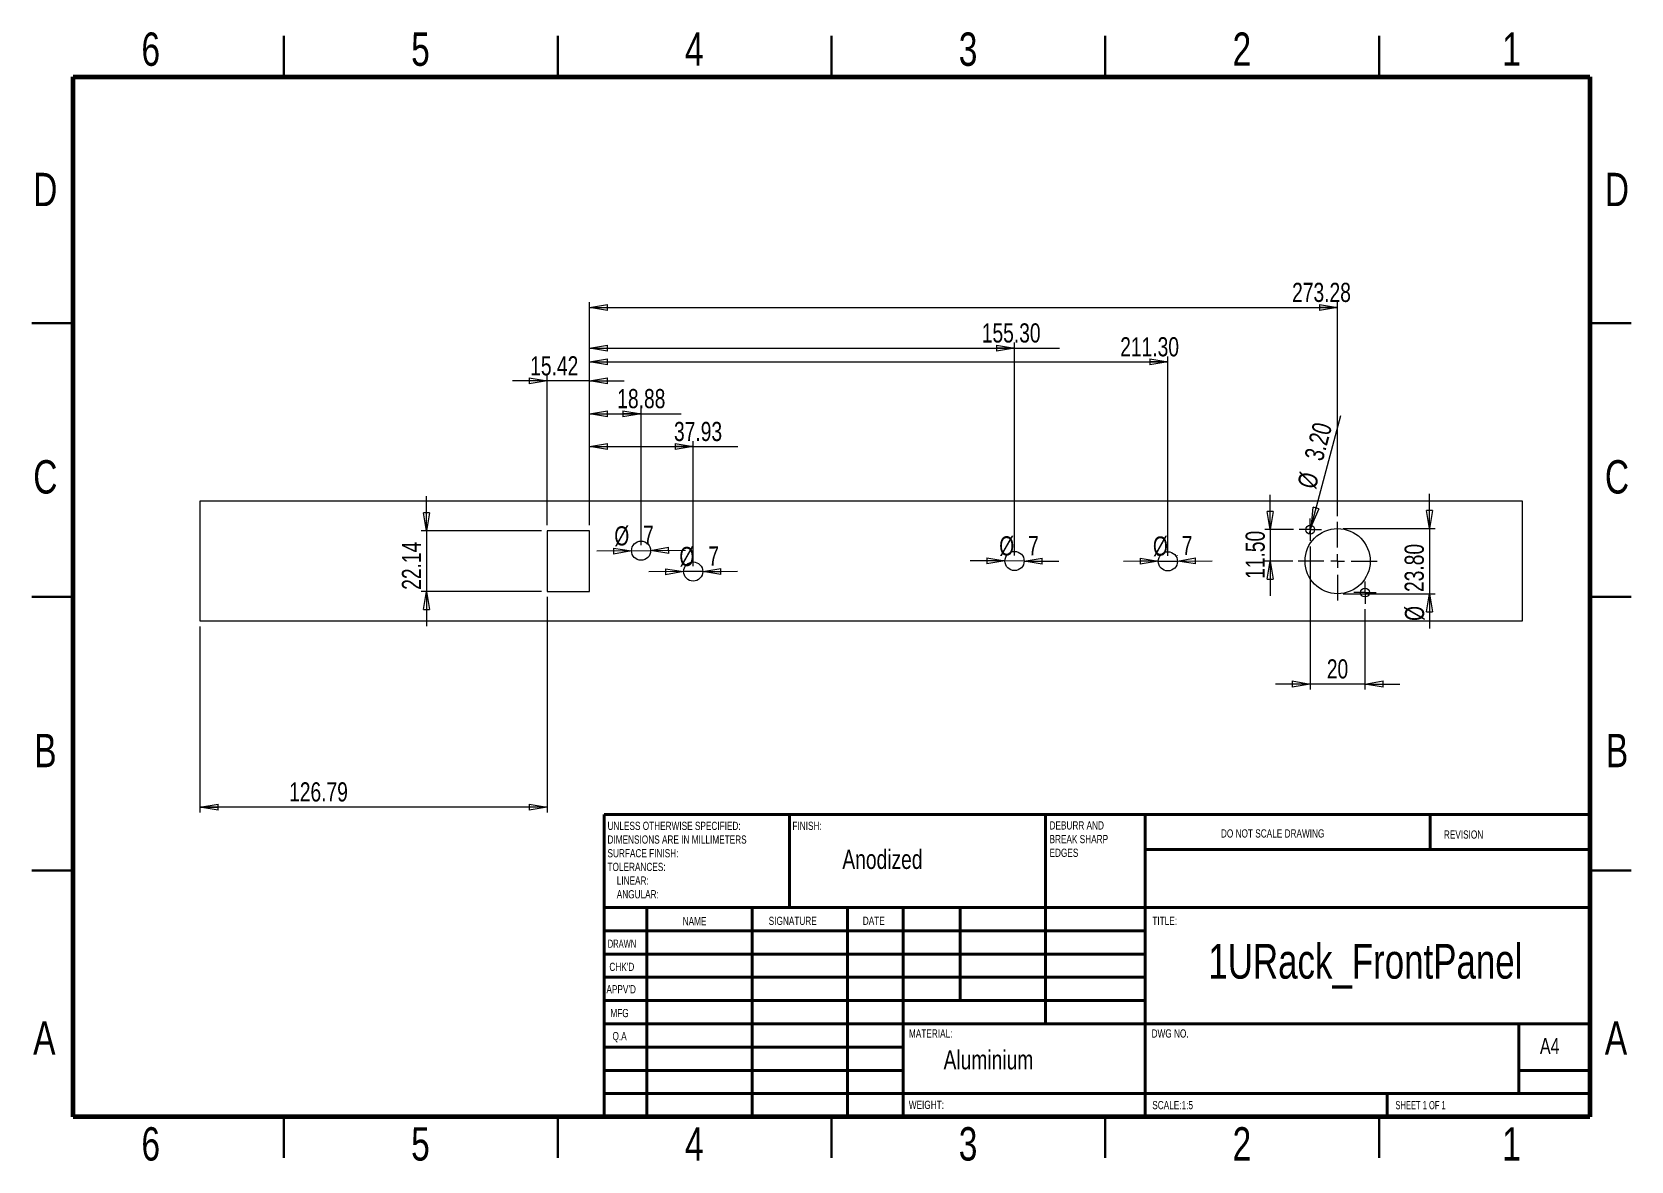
# Model space of a CAD drawing. Header units: millimetres. Extents: x 2 to 294, y 2 to 208.
import ezdxf

# ---------------------------------------------------------------- set-up
doc = ezdxf.new("R2010")
doc.units = ezdxf.units.MM
doc.styles.add('SLDTEXTSTYLE0', font='TXT', dxfattribs={"width": 0.75})
doc.styles.add('SLDTEXTSTYLE1', font='TXT', dxfattribs={"width": 0.686449})
doc.styles.add('SLDTEXTSTYLE2', font='TXT', dxfattribs={"width": 0.6875})
doc.dimstyles.new('SLDDIMSTYLE0', dxfattribs={"dimtxt": 3.5, "dimasz": 3.302, "dimexe": 0, "dimexo": 0.0625, "dimgap": 0.875, "dimtad": 2, "dimlfac": 2, "dimrnd": 1e-09, "dimzin": 12, "dimdsep": 46, "dimtxsty": 'SLDTEXTSTYLE0', "dimblk1": 'CLOSED', "dimblk2": 'CLOSED', "dimsah": 1, "dimcen": 0.09, "dimadec": 0, "dimazin": 3, "dimtfac": 1, "dimtmove": 0, "dimatfit": 0, "dimldrblk": 'CLOSED', "dimfxl": 1, "dimfrac": 2, "dimtolj": 1, "dimtzin": 12, "dimarcsym": 0})
doc.dimstyles.new('SLDDIMSTYLE1', dxfattribs={"dimtxt": 3.5, "dimasz": 3.302, "dimexe": 0, "dimexo": 0.0625, "dimgap": 0.875, "dimtad": 2, "dimlfac": 2, "dimrnd": 1e-09, "dimzin": 12, "dimdsep": 46, "dimtxsty": 'SLDTEXTSTYLE0', "dimblk1": 'CLOSED', "dimblk2": 'CLOSED', "dimsah": 1, "dimcen": 0.09, "dimadec": 0, "dimazin": 3, "dimtfac": 1, "dimtofl": 0, "dimtmove": 0, "dimatfit": 3, "dimldrblk": 'CLOSED', "dimfxl": 1, "dimfrac": 2, "dimtolj": 1, "dimtzin": 12, "dimarcsym": 0})
doc.dimstyles.new('SLDDIMSTYLE2', dxfattribs={"dimtxt": 3.5, "dimasz": 3.302, "dimexe": 0, "dimexo": 0.0625, "dimgap": 0.875, "dimtad": 2, "dimlfac": 2, "dimrnd": 1e-09, "dimzin": 4, "dimdsep": 46, "dimtxsty": 'SLDTEXTSTYLE0', "dimblk1": 'CLOSED', "dimblk2": 'CLOSED', "dimsah": 1, "dimcen": 0.09, "dimadec": 0, "dimazin": 1, "dimtfac": 1, "dimtmove": 0, "dimatfit": 0, "dimldrblk": 'CLOSED', "dimfxl": 1, "dimfrac": 2, "dimtolj": 1, "dimtzin": 12, "dimarcsym": 0})
doc.dimstyles.new('SLDDIMSTYLE3', dxfattribs={"dimtxt": 3.5, "dimasz": 3.302, "dimexe": 0, "dimexo": 0.0625, "dimgap": 0.875, "dimtad": 2, "dimlfac": 2, "dimrnd": 1e-09, "dimzin": 4, "dimdsep": 46, "dimtxsty": 'SLDTEXTSTYLE0', "dimblk1": 'NONE', "dimblk2": 'CLOSED', "dimsah": 1, "dimcen": 0, "dimadec": 0, "dimazin": 1, "dimtfac": 1, "dimtmove": 0, "dimatfit": 3, "dimldrblk": 'NONE', "dimfxl": 1, "dimfrac": 2, "dimtolj": 1, "dimtzin": 12, "dimarcsym": 0})
doc.dimstyles.new('SLDDIMSTYLE4', dxfattribs={"dimtxt": 3.5, "dimasz": 3.302, "dimexe": 0, "dimexo": 0.0625, "dimgap": 0.875, "dimtad": 2, "dimlfac": 2, "dimrnd": 1e-09, "dimzin": 12, "dimdsep": 46, "dimtxsty": 'SLDTEXTSTYLE0', "dimblk1": 'CLOSED', "dimblk2": 'CLOSED', "dimsah": 1, "dimcen": 0, "dimadec": 0, "dimazin": 3, "dimtfac": 1, "dimtmove": 0, "dimatfit": 3, "dimldrblk": 'CLOSED', "dimfxl": 1, "dimfrac": 2, "dimtolj": 1, "dimtzin": 12, "dimarcsym": 0})
doc.dimstyles.new('SLDDIMSTYLE5', dxfattribs={"dimtxt": 3.5, "dimasz": 3.302, "dimexe": 0, "dimexo": 0.0625, "dimgap": 0.875, "dimtad": 2, "dimlfac": 2, "dimrnd": 1e-09, "dimzin": 4, "dimdsep": 46, "dimtxsty": 'SLDTEXTSTYLE0', "dimblk1": 'CLOSED', "dimblk2": 'CLOSED', "dimsah": 1, "dimcen": 0.09, "dimadec": 0, "dimazin": 1, "dimtfac": 1, "dimtofl": 0, "dimtmove": 0, "dimatfit": 3, "dimldrblk": 'CLOSED', "dimfxl": 1, "dimfrac": 2, "dimtolj": 1, "dimtzin": 12, "dimarcsym": 0})

# ---------------------------------------------------------------- blocks, each defined once
blk = doc.blocks.new('SW_NOTE_0')
at = {"color": 0, "linetype": 'Continuous', "lineweight": 0, "char_height": 1.5, "attachment_point": 1, "style": 'SLDTEXTSTYLE0'}
for s, insert in [('UNLESS OTHERWISE SPECIFIED:', (0, 1.93)), ('DIMENSIONS ARE IN MILLIMETERS', (0, -0.57)), ('TOLERANCES:', (0, -5.57)), ('SURFACE FINISH:', (0, -3.07)), ('LINEAR:', (1.69, -8.07)), ('ANGULAR:', (1.69, -10.57))]:
    blk.add_mtext(s, dxfattribs=dict(at, insert=insert))
blk = doc.blocks.new('SW_NOTE_1')
at = {"color": 0, "linetype": 'Continuous', "lineweight": 0, "char_height": 1.5, "attachment_point": 1, "style": 'SLDTEXTSTYLE0'}
for s, insert in [('DEBURR AND', (0, 1.93)), ('BREAK SHARP', (0, -0.57)), ('EDGES', (0, -3.07))]:
    blk.add_mtext(s, dxfattribs=dict(at, insert=insert))
blk = doc.blocks.new('_CLOSED')
at = {"color": 0, "linetype": 'ByBlock', "lineweight": -2}
for p, q in [((-1, 0.166667), (0, 0)), ((-1, 0.166667), (-1, -0.166667)), ((0, 0), (-1, -0.166667)), ((0, 0), (-1, 0))]:
    blk.add_line(p, q, dxfattribs=at)
blk = doc.blocks.new('_D')
at = {"color": 7, "linetype": 'Continuous', "lineweight": 0}
for p, q in [((96.57, 144.45), (90.22, 144.45)), ((96.57, 118.07), (96.57, 145.45)), ((104.28, 144.45), (96.57, 144.45)), ((104.28, 118.07), (104.28, 145.45)), ((104.28, 144.45), (110.63, 144.45))]:
    blk.add_line(p, q, dxfattribs=at)
at = {"color": 7, "linetype": 'Continuous', "lineweight": 0, "xscale": 3.302, "yscale": 3.302}
blk.add_blockref('_CLOSED', (96.57, 144.45, -1), dxfattribs=at)
at = {"color": 7, "linetype": 'Continuous', "lineweight": 0, "xscale": 3.302, "yscale": 3.302, "rotation": 180}
blk.add_blockref('_CLOSED', (104.28, 144.45, -1), dxfattribs=at)
at = {"color": 7, "linetype": 'Continuous', "lineweight": 0, "insert": (93.48, 148.97), "char_height": 3.5, "attachment_point": 1, "style": 'SLDTEXTSTYLE0'}
blk.add_mtext('15.42', dxfattribs=at)
blk = doc.blocks.new('_D_1')
at = {"color": 7, "linetype": 'Continuous', "lineweight": 0}
for p, q in [((74.56, 117.07), (74.56, 123.42)), ((95.57, 117.07), (73.56, 117.07)), ((74.56, 117.07), (74.56, 106)), ((95.57, 106), (73.56, 106)), ((74.56, 106), (74.56, 99.65))]:
    blk.add_line(p, q, dxfattribs=at)
at = {"color": 7, "linetype": 'Continuous', "lineweight": 0, "xscale": 3.302, "yscale": 3.302}
for p, rotation in [((74.56, 117.07, -1), 270), ((74.56, 106, -1), 90)]:
    blk.add_blockref('_CLOSED', p, dxfattribs=dict(at, rotation=rotation))
at = {"color": 7, "linetype": 'Continuous', "lineweight": 0, "insert": (70.05, 106.29), "char_height": 3.5, "attachment_point": 1, "rotation": 90, "style": 'SLDTEXTSTYLE0'}
blk.add_mtext('22.14', dxfattribs=at)
blk = doc.blocks.new('_D_2')
at = {"color": 7, "linetype": 'Continuous', "lineweight": 0}
for p, q in [((96.57, 105), (96.57, 65.6)), ((33.18, 99.6), (33.18, 65.6)), ((96.57, 66.6), (33.18, 66.6))]:
    blk.add_line(p, q, dxfattribs=at)
at = {"color": 7, "linetype": 'Continuous', "lineweight": 0, "xscale": 3.302, "yscale": 3.302, "rotation": 180}
blk.add_blockref('_CLOSED', (33.18, 66.6, -1), dxfattribs=at)
at = {"color": 7, "linetype": 'Continuous', "lineweight": 0, "xscale": 3.302, "yscale": 3.302}
blk.add_blockref('_CLOSED', (96.57, 66.6, -1), dxfattribs=at)
at = {"color": 7, "linetype": 'Continuous', "lineweight": 0, "insert": (49.45, 71.12), "char_height": 3.5, "attachment_point": 1, "style": 'SLDTEXTSTYLE0'}
blk.add_mtext('126.79', dxfattribs=at)
blk = doc.blocks.new('_D_3')
at = {"color": 7, "linetype": 'Continuous', "lineweight": 0}
for p, q in [((228.62, 117.28), (228.62, 123.63)), ((232.87, 117.28), (227.62, 117.28)), ((228.62, 117.28), (228.62, 111.53)), ((232.72, 111.53), (227.62, 111.53)), ((228.62, 111.53), (228.62, 105.18))]:
    blk.add_line(p, q, dxfattribs=at)
at = {"color": 7, "linetype": 'Continuous', "lineweight": 0, "xscale": 3.302, "yscale": 3.302}
for p, rotation in [((228.62, 117.28, -1), 270), ((228.62, 111.53, -1), 90)]:
    blk.add_blockref('_CLOSED', p, dxfattribs=dict(at, rotation=rotation))
at = {"color": 7, "linetype": 'Continuous', "lineweight": 0, "insert": (224.11, 108.29), "char_height": 3.5, "attachment_point": 1, "rotation": 90, "style": 'SLDTEXTSTYLE0'}
blk.add_mtext('11.50', dxfattribs=at)
blk = doc.blocks.new('_D_4')
at = {"color": 7, "linetype": 'Continuous', "lineweight": 0}
for q in [(241.51, 138.12), (235.72, 116.51)]:
    blk.add_line((236.13, 118.05), q, dxfattribs=at)
at = {"color": 7, "linetype": 'Continuous', "lineweight": 0, "xscale": 3.302, "yscale": 3.302, "rotation": 255}
blk.add_blockref('_CLOSED', (236.13, 118.05, -1), dxfattribs=at)
at = {"color": 7, "linetype": 'Continuous', "lineweight": 0, "char_height": 3.5, "attachment_point": 1, "rotation": 75, "style": 'SLDTEXTSTYLE0'}
for s, insert in [('3.20', (234.8, 130.54)), ('%%c', (233.49, 125.43))]:
    blk.add_mtext(s, dxfattribs=dict(at, insert=insert))
blk = doc.blocks.new('_NONE')
blk = doc.blocks.new('_D_5')
at = {"color": 7, "linetype": 'Continuous', "lineweight": 0}
for p, q in [((235.92, 114.23), (235.92, 88.08)), ((245.92, 102.73), (245.92, 88.08)), ((235.92, 89.08), (229.57, 89.08)), ((245.92, 89.08), (235.92, 89.08)), ((245.92, 89.08), (252.27, 89.08))]:
    blk.add_line(p, q, dxfattribs=at)
at = {"color": 7, "linetype": 'Continuous', "lineweight": 0, "xscale": 3.302, "yscale": 3.302}
blk.add_blockref('_CLOSED', (235.92, 89.08, -1), dxfattribs=at)
at = {"color": 7, "linetype": 'Continuous', "lineweight": 0, "xscale": 3.302, "yscale": 3.302, "rotation": 180}
blk.add_blockref('_CLOSED', (245.92, 89.08, -1), dxfattribs=at)
at = {"color": 7, "linetype": 'Continuous', "lineweight": 0, "insert": (238.95, 93.59), "char_height": 3.5, "attachment_point": 1, "style": 'SLDTEXTSTYLE0'}
blk.add_mtext('20', dxfattribs=at)
blk = doc.blocks.new('_D_6')
at = {"color": 7, "linetype": 'Continuous', "lineweight": 0}
for p, q in [((257.72, 117.48), (257.72, 123.83)), ((241.92, 117.48), (258.72, 117.48)), ((257.72, 117.48), (257.72, 105.58)), ((241.92, 105.58), (258.72, 105.58)), ((257.72, 105.58), (257.72, 99.23))]:
    blk.add_line(p, q, dxfattribs=at)
at = {"color": 7, "linetype": 'Continuous', "lineweight": 0, "xscale": 3.302, "yscale": 3.302}
for p, rotation in [((257.72, 117.48, -1), 270), ((257.72, 105.58, -1), 90)]:
    blk.add_blockref('_CLOSED', p, dxfattribs=dict(at, rotation=rotation))
at = {"color": 7, "linetype": 'Continuous', "lineweight": 0, "char_height": 3.5, "attachment_point": 1, "rotation": 90, "style": 'SLDTEXTSTYLE0'}
for s, insert in [('23.80', (253.16, 105.89)), ('%%c', (253.21, 100.61))]:
    blk.add_mtext(s, dxfattribs=dict(at, insert=insert))
blk = doc.blocks.new('_D_7')
at = {"color": 7, "linetype": 'Continuous', "lineweight": 0}
for p, q in [((208.18, 111.53), (201.83, 111.48)), ((208.17, 112.47), (208.17, 112.53)), ((208.18, 111.53), (211.68, 111.55)), ((211.67, 112.5), (211.67, 112.55)), ((211.68, 111.55), (218.03, 111.6))]:
    blk.add_line(p, q, dxfattribs=at)
at = {"color": 7, "linetype": 'Continuous', "lineweight": 0, "xscale": 3.302, "yscale": 3.302}
for p, rotation in [((208.18, 111.53, -1), 0.406540775), ((211.68, 111.55, -1), 180.406540775)]:
    blk.add_blockref('_CLOSED', p, dxfattribs=dict(at, rotation=rotation))
at = {"color": 7, "linetype": 'Continuous', "lineweight": 0, "char_height": 3.5, "attachment_point": 1, "rotation": 0.4065, "style": 'SLDTEXTSTYLE0'}
for s, insert in [('%%c', (207.18, 116.03)), ('7', (212.46, 116.13))]:
    blk.add_mtext(s, dxfattribs=dict(at, insert=insert))
blk = doc.blocks.new('_D_8')
at = {"color": 7, "linetype": 'Continuous', "lineweight": 0}
for p, q in [((180.18, 111.56), (173.83, 111.57)), ((183.68, 111.55), (180.18, 111.56)), ((183.68, 111.55), (190.03, 111.54))]:
    blk.add_line(p, q, dxfattribs=at)
at = {"color": 7, "linetype": 'Continuous', "lineweight": 0, "xscale": 3.302, "yscale": 3.302}
for p, rotation in [((180.18, 111.56, -1), 359.8954275073), ((183.68, 111.55, -1), 179.8954275073)]:
    blk.add_blockref('_CLOSED', p, dxfattribs=dict(at, rotation=rotation))
at = {"color": 7, "linetype": 'Continuous', "lineweight": 0, "char_height": 3.5, "attachment_point": 1, "rotation": 359.8954, "style": 'SLDTEXTSTYLE0'}
for s, insert in [('%%c', (179.13, 116.07)), ('7', (184.4, 116.11))]:
    blk.add_mtext(s, dxfattribs=dict(at, insert=insert))
blk = doc.blocks.new('_D_9')
at = {"color": 7, "linetype": 'Continuous', "lineweight": 0}
for p, q in [((121.5, 109.61), (115.15, 109.58)), ((125, 109.64), (121.5, 109.61)), ((125, 109.64), (131.35, 109.67))]:
    blk.add_line(p, q, dxfattribs=at)
at = {"color": 7, "linetype": 'Continuous', "lineweight": 0, "xscale": 3.302, "yscale": 3.302}
for p, rotation in [((121.5, 109.61, -1), 0.348234559), ((125, 109.64, -1), 180.348234559)]:
    blk.add_blockref('_CLOSED', p, dxfattribs=dict(at, rotation=rotation))
at = {"color": 7, "linetype": 'Continuous', "lineweight": 0, "char_height": 3.5, "attachment_point": 1, "rotation": 0.3482, "style": 'SLDTEXTSTYLE0'}
for s, insert in [('%%c', (120.71, 114.12)), ('7', (125.99, 114.21))]:
    blk.add_mtext(s, dxfattribs=dict(at, insert=insert))
blk = doc.blocks.new('_D_10')
at = {"color": 7, "linetype": 'Continuous', "lineweight": 0}
for p, q in [((111.97, 113.41), (105.62, 113.33)), ((111.97, 113.41), (115.47, 113.46)), ((115.47, 113.46), (121.82, 113.54))]:
    blk.add_line(p, q, dxfattribs=at)
at = {"color": 7, "linetype": 'Continuous', "lineweight": 0, "xscale": 3.302, "yscale": 3.302}
for p, rotation in [((111.97, 113.41, -1), 0.7566934488), ((115.47, 113.46, -1), 180.7566934488)]:
    blk.add_blockref('_CLOSED', p, dxfattribs=dict(at, rotation=rotation))
at = {"color": 7, "linetype": 'Continuous', "lineweight": 0, "char_height": 3.5, "attachment_point": 1, "rotation": 0.7567, "style": 'SLDTEXTSTYLE0'}
for s, insert in [('%%c', (108.81, 117.88)), ('7', (114.09, 118.01))]:
    blk.add_mtext(s, dxfattribs=dict(at, insert=insert))
blk = doc.blocks.new('_D_11')
at = {"color": 7, "linetype": 'Continuous', "lineweight": 0}
for p, q in [((104.28, 118.07), (104.28, 139.45)), ((104.28, 138.45), (113.72, 138.45)), ((113.72, 114.43), (113.72, 139.45)), ((113.72, 138.45), (121.02, 138.45))]:
    blk.add_line(p, q, dxfattribs=at)
at = {"color": 7, "linetype": 'Continuous', "lineweight": 0, "xscale": 3.302, "yscale": 3.302, "rotation": 180}
blk.add_blockref('_CLOSED', (104.28, 138.45, -1), dxfattribs=at)
at = {"color": 7, "linetype": 'Continuous', "lineweight": 0, "xscale": 3.302, "yscale": 3.302}
blk.add_blockref('_CLOSED', (113.72, 138.45, -1), dxfattribs=at)
at = {"color": 7, "linetype": 'Continuous', "lineweight": 0, "insert": (109.38, 142.97), "char_height": 3.5, "attachment_point": 1, "style": 'SLDTEXTSTYLE0'}
blk.add_mtext('18.88', dxfattribs=at)
blk = doc.blocks.new('_D_12')
at = {"color": 7, "linetype": 'Continuous', "lineweight": 0}
for p, q in [((104.28, 118.07), (104.28, 133.45)), ((104.28, 132.45), (123.25, 132.45)), ((123.25, 110.62), (123.25, 133.45)), ((123.25, 132.45), (131.37, 132.45))]:
    blk.add_line(p, q, dxfattribs=at)
at = {"color": 7, "linetype": 'Continuous', "lineweight": 0, "xscale": 3.302, "yscale": 3.302, "rotation": 180}
blk.add_blockref('_CLOSED', (104.28, 132.45, -1), dxfattribs=at)
at = {"color": 7, "linetype": 'Continuous', "lineweight": 0, "xscale": 3.302, "yscale": 3.302}
blk.add_blockref('_CLOSED', (123.25, 132.45, -1), dxfattribs=at)
at = {"color": 7, "linetype": 'Continuous', "lineweight": 0, "insert": (119.74, 136.97), "char_height": 3.5, "attachment_point": 1, "style": 'SLDTEXTSTYLE0'}
blk.add_mtext('37.93', dxfattribs=at)
blk = doc.blocks.new('_D_13')
at = {"color": 7, "linetype": 'Continuous', "lineweight": 0}
for p, q in [((104.28, 118.07), (104.28, 151.45)), ((104.28, 150.45), (181.93, 150.45)), ((181.93, 112.55), (181.93, 151.45)), ((181.93, 150.45), (190.16, 150.45))]:
    blk.add_line(p, q, dxfattribs=at)
at = {"color": 7, "linetype": 'Continuous', "lineweight": 0, "xscale": 3.302, "yscale": 3.302, "rotation": 180}
blk.add_blockref('_CLOSED', (104.28, 150.45, -1), dxfattribs=at)
at = {"color": 7, "linetype": 'Continuous', "lineweight": 0, "xscale": 3.302, "yscale": 3.302}
blk.add_blockref('_CLOSED', (181.93, 150.45, -1), dxfattribs=at)
at = {"color": 7, "linetype": 'Continuous', "lineweight": 0, "insert": (175.94, 154.97), "char_height": 3.5, "attachment_point": 1, "style": 'SLDTEXTSTYLE0'}
blk.add_mtext('155.30', dxfattribs=at)
blk = doc.blocks.new('_D_14')
at = {"color": 7, "linetype": 'Continuous', "lineweight": 0}
for p, q in [((104.28, 118.07), (104.28, 148.93)), ((209.93, 112.49), (209.93, 148.93)), ((104.28, 147.93), (209.93, 147.93))]:
    blk.add_line(p, q, dxfattribs=at)
at = {"color": 7, "linetype": 'Continuous', "lineweight": 0, "xscale": 3.302, "yscale": 3.302, "rotation": 180}
blk.add_blockref('_CLOSED', (104.28, 147.93, -1), dxfattribs=at)
at = {"color": 7, "linetype": 'Continuous', "lineweight": 0, "xscale": 3.302, "yscale": 3.302}
blk.add_blockref('_CLOSED', (209.93, 147.93, -1), dxfattribs=at)
at = {"color": 7, "linetype": 'Continuous', "lineweight": 0, "insert": (201.22, 152.44), "char_height": 3.5, "attachment_point": 1, "style": 'SLDTEXTSTYLE0'}
blk.add_mtext('211.30', dxfattribs=at)
blk = doc.blocks.new('_D_15')
at = {"color": 7, "linetype": 'Continuous', "lineweight": 0}
for p, q in [((104.28, 118.07), (104.28, 158.87)), ((104.28, 157.87), (240.92, 157.87)), ((240.92, 119.73), (240.92, 158.87))]:
    blk.add_line(p, q, dxfattribs=at)
at = {"color": 7, "linetype": 'Continuous', "lineweight": 0, "xscale": 3.302, "yscale": 3.302, "rotation": 180}
blk.add_blockref('_CLOSED', (104.28, 157.87, -1), dxfattribs=at)
at = {"color": 7, "linetype": 'Continuous', "lineweight": 0, "xscale": 3.302, "yscale": 3.302}
blk.add_blockref('_CLOSED', (240.92, 157.87, -1), dxfattribs=at)
at = {"color": 7, "linetype": 'Continuous', "lineweight": 0, "insert": (232.61, 162.38), "char_height": 3.5, "attachment_point": 1, "style": 'SLDTEXTSTYLE0'}
blk.add_mtext('273.28', dxfattribs=at)
blk = doc.blocks.new('SW_CENTERMARKSYMBOL_0')
at = {"color": 0, "linetype": 'Continuous', "lineweight": 0}
for p, q in [((-1.25, 0), (-2.05, 0)), ((0, 0), (-1.25, 0)), ((0, 1.25), (0, 2.05)), ((0, 0), (0, 1.25)), ((0, 0), (0, -1.25)), ((0, 0), (1.25, 0)), ((1.25, 0), (2.05, 0)), ((0, -1.25), (0, -2.05))]:
    blk.add_line(p, q, dxfattribs=at)
blk = doc.blocks.new('SW_CENTERMARKSYMBOL_1')
at = {"color": 0, "linetype": 'Continuous', "lineweight": 0}
for p, q in [((0, 2.5), (0, 7.2)), ((-2.5, 0), (-7.2, 0)), ((0, 0), (-1.25, 0)), ((0, 0), (0, 1.25)), ((0, 0), (0, -1.25)), ((0, 0), (1.25, 0)), ((2.5, 0), (7.2, 0)), ((0, -2.5), (0, -7.2))]:
    blk.add_line(p, q, dxfattribs=at)
blk = doc.blocks.new('SW_CENTERMARKSYMBOL_2')
at = {"color": 0, "linetype": 'Continuous', "lineweight": 0}
for p, q in [((-1.25, 0), (-2.05, 0)), ((0, 0), (-1.25, 0)), ((0, 1.25), (0, 2.05)), ((0, 0), (0, 1.25)), ((0, 0), (0, -1.25)), ((0, 0), (1.25, 0)), ((1.25, 0), (2.05, 0)), ((0, -1.25), (0, -2.05))]:
    blk.add_line(p, q, dxfattribs=at)

msp = doc.modelspace()

# ---------------------------------------------------------------- linework, layer by layer
at = {"color": 7, "linetype": 'Continuous', "lineweight": 30}
for p, q in [((48.5, 200), (48.5, 207.5)), ((98.5, 200), (98.5, 207.5)), ((148.5, 207.5), (148.5, 200)), ((148.5, 200), (148.5, 207.5)), ((198.5, 200), (198.5, 207.5)), ((248.5, 200), (248.5, 207.5)), ((10, 155), (2.5, 155)), ((287, 155), (294.5, 155)), ((2.5, 105), (10, 105)), ((10, 105), (2.5, 105)), ((294.5, 105), (287, 105)), ((287, 105), (294.5, 105)), ((10, 55), (2.5, 55)), ((287, 55), (294.5, 55)), ((48.5, 10), (48.5, 2.5)), ((98.5, 10), (98.5, 2.5)), ((148.5, 2.5), (148.5, 10)), ((148.5, 10), (148.5, 2.5)), ((198.5, 10), (198.5, 2.5)), ((248.5, 10), (248.5, 2.5))]:
    msp.add_line(p, q, dxfattribs=at)
at = {"color": 7, "linetype": 'Continuous', "lineweight": 60}
for p, q in [((10, 10), (10, 200)), ((10, 200), (287, 200)), ((287, 200), (287, 10)), ((287, 10), (10, 10))]:
    msp.add_line(p, q, dxfattribs=at)
at = {"color": 7, "linetype": 'Continuous', "lineweight": 15}
for p, q in [((274.6782, 122.4548), (33.1782, 122.4548)), ((33.1782, 122.4548), (33.1782, 100.6048)), ((274.6782, 100.6048), (274.6782, 122.4548)), ((104.2841, 117.067), (96.5741, 117.067)), ((96.5741, 117.067), (96.5741, 105.9971)), ((104.2841, 105.9971), (104.2841, 117.067)), ((96.5741, 105.9971), (104.2841, 105.9971)), ((33.1782, 100.6048), (274.6782, 100.6048))]:
    msp.add_line(p, q, dxfattribs=at)
at = {"color": 7, "linetype": 'Continuous', "lineweight": 40}
for p, q in [((107, 65.25), (287, 65.25)), ((107, 65.25), (107, 10)), ((140.8, 48.25), (140.8, 65.25)), ((187.6, 65.25), (187.6, 27)), ((205.8, 65.25), (205.8, 10)), ((257.8, 58.875), (257.8, 65.25)), ((287, 58.875), (205.8, 58.875)), ((287, 48.25), (107, 48.25)), ((114.8, 48.25), (114.8, 10)), ((133.991, 48.25), (133.991, 10)), ((151.3989, 48.25), (151.3989, 10)), ((161.6, 10), (161.6, 48.25)), ((172, 31.25), (172, 48.25)), ((205.8, 44), (107, 44)), ((205.8, 39.75), (107, 39.75)), ((205.8, 35.5), (107, 35.5)), ((205.8, 31.25), (107, 31.25)), ((161.6, 27), (107, 27)), ((161.6, 27), (287, 27)), ((274, 14.25), (274, 27)), ((161.6, 22.7499), (107, 22.7499)), ((161.6, 18.5), (107, 18.5)), ((287, 18.5), (274, 18.5)), ((107, 14.25), (287, 14.25)), ((250, 10), (250, 14.25))]:
    msp.add_line(p, q, dxfattribs=at)
at = {"color": 7, "linetype": 'Continuous', "lineweight": 15}
for centre, radius in [((240.9247, 111.5298), 5.95), ((235.9247, 117.2798), 0.8), ((113.724, 113.4347), 1.75), ((123.2489, 109.6247), 1.75), ((181.9319, 111.553), 1.75), ((209.9318, 111.4867), 1.75), ((245.9247, 105.7798), 0.8)]:
    msp.add_circle(centre, radius, dxfattribs=at)

# ---------------------------------------------------------------- block references
at = {"color": 7, "linetype": 'Continuous', "lineweight": 0}
for name, p in [('SW_CENTERMARKSYMBOL_1', (240.9247, 111.5298)), ('SW_CENTERMARKSYMBOL_0', (235.9247, 117.2798)), ('SW_CENTERMARKSYMBOL_2', (245.9247, 105.7798)), ('SW_NOTE_0', (107.5937, 61.9874)), ('SW_NOTE_1', (188.3092, 62.0695))]:
    msp.add_blockref(name, p, dxfattribs=at)

# ---------------------------------------------------------------- texts
for s, insert, char_height, attachment_point, style in [('6', (24.1886, 208.1137), 6.096, 2, 'SLDTEXTSTYLE0'), ('5', (73.4386, 208.1137), 6.096, 2, 'SLDTEXTSTYLE0'), ('4', (123.4386, 208.1137), 6.096, 2, 'SLDTEXTSTYLE0'), ('3', (173.4386, 208.1137), 6.096, 2, 'SLDTEXTSTYLE0'), ('2', (223.4386, 208.1137), 6.096, 2, 'SLDTEXTSTYLE0'), ('1', (272.6886, 208.1137), 6.096, 2, 'SLDTEXTSTYLE0'), ('D', (4.9302, 182.4757), 6.096, 2, 'SLDTEXTSTYLE0'), ('D', (291.9302, 182.4757), 6.096, 2, 'SLDTEXTSTYLE0'), ('C', (4.9365, 129.9757), 6.096, 2, 'SLDTEXTSTYLE0'), ('C', (291.9365, 129.9757), 6.096, 2, 'SLDTEXTSTYLE0'), ('B', (4.9534, 79.9757), 6.096, 2, 'SLDTEXTSTYLE0'), ('B', (291.9534, 79.9757), 6.096, 2, 'SLDTEXTSTYLE0'), ('FINISH:', (141.3713, 63.9193), 1.5, 1, 'SLDTEXTSTYLE0'), ('DO NOT SCALE DRAWING', (219.6146, 62.533), 1.5, 1, 'SLDTEXTSTYLE0'), ('REVISION', (260.3276, 62.3349), 1.5, 1, 'SLDTEXTSTYLE0'), ('Anodized', (150.4812, 58.794), 3.5, 1, 'SLDTEXTSTYLE0'), ('NAME', (121.3222, 46.5015), 1.5, 1, 'SLDTEXTSTYLE0'), ('SIGNATURE', (137.0336, 46.5618), 1.5, 1, 'SLDTEXTSTYLE0'), ('DATE', (154.2147, 46.5762), 1.5, 1, 'SLDTEXTSTYLE0'), ('TITLE:', (207.0902, 46.5762), 1.5, 1, 'SLDTEXTSTYLE0'), ('DRAWN', (107.6434, 42.3848), 1.5, 1, 'SLDTEXTSTYLE1'), ('1URack_FrontPanel', (245.9928, 41.6011), 6.35, 2, 'SLDTEXTSTYLE0'), ("CHK'D", (107.9392, 38.1619), 1.5, 1, 'SLDTEXTSTYLE0'), ("APPV'D", (107.4017, 34.0659), 1.5, 1, 'SLDTEXTSTYLE0'), ('MFG', (108.124, 29.7158), 1.5, 1, 'SLDTEXTSTYLE0'), ('A', (4.7566, 27.4757), 6.096, 2, 'SLDTEXTSTYLE0'), ('A', (291.7566, 27.4757), 6.096, 2, 'SLDTEXTSTYLE0'), ('Q.A', (108.509, 25.5047), 1.5, 1, 'SLDTEXTSTYLE0'), ('MATERIAL:', (162.6459, 25.9861), 1.5, 1, 'SLDTEXTSTYLE0'), ('DWG NO.', (206.953, 25.9861), 1.5, 1, 'SLDTEXTSTYLE0'), ('A4', (277.8712, 24.4064), 2.91042, 1, 'SLDTEXTSTYLE0'), ('Aluminium', (168.9669, 22.1806), 3.5, 1, 'SLDTEXTSTYLE0'), ('WEIGHT:', (162.6178, 12.9493), 1.4986, 1, 'SLDTEXTSTYLE0'), ('SCALE:1:5', (207.074, 12.9001), 1.5, 1, 'SLDTEXTSTYLE0'), ('SHEET 1 OF 1', (251.4783, 12.9001), 1.5, 1, 'SLDTEXTSTYLE2'), ('6', (24.1886, 8.1137), 6.096, 2, 'SLDTEXTSTYLE0'), ('5', (73.4386, 8.1137), 6.096, 2, 'SLDTEXTSTYLE0'), ('4', (123.4386, 8.1137), 6.096, 2, 'SLDTEXTSTYLE0'), ('3', (173.4386, 8.1137), 6.096, 2, 'SLDTEXTSTYLE0'), ('2', (223.4386, 8.1137), 6.096, 2, 'SLDTEXTSTYLE0'), ('1', (272.6886, 8.1137), 6.096, 2, 'SLDTEXTSTYLE0')]:
    msp.add_mtext(s, dxfattribs=dict(at, insert=insert, char_height=char_height, attachment_point=attachment_point, style=style))

# ---------------------------------------------------------------- dimensions: what is measured, and where the dimension line sits
for base, p1, p2, dimstyle, picture, middle in [((240.9247, 157.873), (104.2841, 117.067), (240.9247, 118.7298), 'SLDDIMSTYLE1', '_D_15', (239.7214, 157.873)), ((181.9319, 150.4548), (104.2841, 117.067), (181.9319, 111.553), 'SLDDIMSTYLE5', '_D_13', (183.0491, 150.4548)), ((209.9318, 147.93), (104.2841, 117.067), (209.9318, 111.4867), 'SLDDIMSTYLE5', '_D_14', (208.3282, 147.93)), ((96.5741, 144.4548), (104.2841, 117.067), (96.5741, 117.067), 'SLDDIMSTYLE0', '_D', (99.2998, 144.4548)), ((113.724, 138.4548), (104.2841, 117.067), (113.724, 113.4347), 'SLDDIMSTYLE1', '_D_11', (115.2024, 138.4548)), ((123.2489, 132.4548), (104.2841, 117.067), (123.2489, 109.6247), 'SLDDIMSTYLE1', '_D_12', (125.5541, 132.4548)), ((235.9247, 89.0757), (245.9247, 103.7298), (235.9247, 115.2298), 'SLDDIMSTYLE0', '_D_5', (241.5312, 89.0757)), ((33.1782, 66.6048), (96.5741, 105.9971), (33.1782, 100.6048), 'SLDDIMSTYLE1', '_D_2', (56.5586, 66.6048))]:
    dim = msp.add_linear_dim(base=base, p1=p1, p2=p2, dimstyle=dimstyle, dxfattribs=at)
    dim.commit()
    dim.dimension.update_dxf_attribs({"geometry": picture, "text_midpoint": middle, "dimtype": 160})
for p1, p2, dimstyle, picture, middle in [((235.7177, 116.507), (236.1318, 118.0525), 'SLDDIMSTYLE3', '_D_4', (239.7214, 131.4489)), ((111.9742, 113.4116), (115.4739, 113.4578), 'SLDDIMSTYLE4', '_D_10', (112.8001, 113.4225)), ((124.9989, 109.6354), (121.499, 109.6141), 'SLDDIMSTYLE4', '_D_9', (124.6724, 109.6334)), ((183.6819, 111.5498), (180.1819, 111.5562), 'SLDDIMSTYLE4', '_D_8', (183.0491, 111.551))]:
    dim = msp.add_diameter_dim_2p(p1=p1, p2=p2, dimstyle=dimstyle, dxfattribs=at)
    dim.commit()
    dim.dimension.update_dxf_attribs({"geometry": picture, "text_midpoint": middle, "dimtype": 163})
for base, p1, p2, dimstyle, picture, middle in [((74.5637, 105.9971), (96.5741, 117.067), (96.5741, 105.9971), 'SLDDIMSTYLE0', '_D_1', (74.5637, 112.1079)), ((228.6191, 111.5298), (233.8747, 117.2798), (233.7247, 111.5298), 'SLDDIMSTYLE2', '_D_3', (228.6191, 114.1064))]:
    dim = msp.add_linear_dim(base=base, p1=p1, p2=p2, angle=90, dimstyle=dimstyle, dxfattribs=at)
    dim.commit()
    dim.dimension.update_dxf_attribs({"geometry": picture, "text_midpoint": middle, "dimtype": 160})
for base, p1, p2, angle, dimstyle, picture, middle in [((257.721, 105.5798), (240.9247, 117.4798), (240.9247, 105.5798), 90, 'SLDDIMSTYLE2', '_D_6', (257.721, 109.0659)), ((211.6814, 111.5548), (208.1819, 111.4742), (211.6818, 111.4991), 0.406541, 'SLDDIMSTYLE0', '_D_7', (211.1451, 111.551))]:
    dim = msp.add_linear_dim(base=base, p1=p1, p2=p2, angle=angle, text='%%c<>', dimstyle=dimstyle, dxfattribs=at)
    dim.commit()
    dim.dimension.update_dxf_attribs({"geometry": picture, "text_midpoint": middle, "dimtype": 160})

doc.saveas('drawing.dxf')
